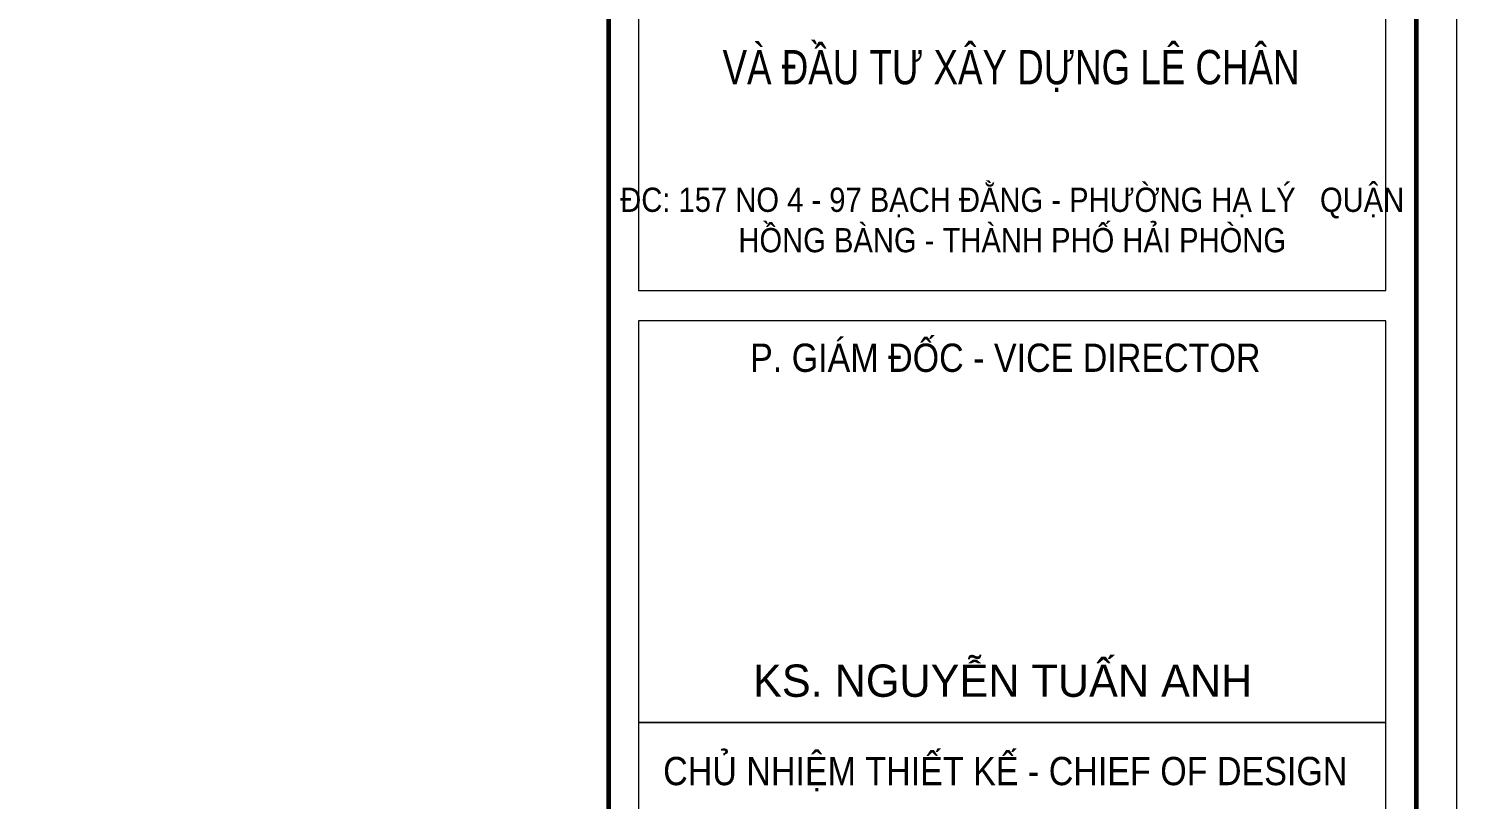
# Model space of a CAD drawing. Header units: millimetres. Extents: x -295047 to 29144, y -724756 to -246879.
# Drawn here: x 5639 to 11296, y -356433 to -353377 of the extents above; entities that cross this region are included whole.
import ezdxf
from ezdxf.enums import TextEntityAlignment as Align

# ---------------------------------------------------------------- set-up
doc = ezdxf.new("R2010")
doc.units = ezdxf.units.MM
doc.header["$MEASUREMENT"] = 0
doc.layers.get('Defpoints').update_dxf_attribs({"color": 1})
for name, color, linetype, lineweight in [('Khungten_LCDI', 7, 'Continuous', 5), ('LC Net thay', 7, 'Continuous', 25), ('LC Text1', 3, 'Continuous', 20)]:
    doc.layers.add(name, color=color, linetype=linetype, lineweight=lineweight)
doc.styles.add('Khungten', font='VHAVAN_1.TTF', dxfattribs={"width": 0.9, "height": 5000})
doc.styles.add('Title', font='VHBLACK_1.TTF', dxfattribs={"width": 0.8})
doc.styles.add('VNAVANTH', font='VHAVANB_1.TTF', dxfattribs={"width": 0.6})

# ---------------------------------------------------------------- blocks, each defined once
blk = doc.blocks.new('lcdi KC')
at = {"layer": 'Defpoints', "lineweight": 0}
blk.add_lwpolyline([(-1200, -14850), (-1200, 14850), (40800, 14850), (40800, -14850)], close=True, dxfattribs=at)
at = {"layer": 'Khungten_LCDI', "color": 5, "lineweight": 60}
blk.add_line((36600, 14650), (36600, -14650), dxfattribs=at)
at = {"layer": 'Khungten_LCDI', "color": 5, "lineweight": 25}
blk.add_line((40600, -14650), (40600, 14650), dxfattribs=at)
at = {"layer": 'Khungten_LCDI', "color": 5, "lineweight": 60}
blk.add_lwpolyline([(0, -14650), (0, 14650), (40600, 14650), (40600, -14650)], close=True, dxfattribs=at)
at = {"layer": 'Khungten_LCDI', "color": 9, "lineweight": 15}
for points in [[(36750, 2587.2), (40450, 2587.2), (40450, 6561.5), (36750, 6561.5)], [(36750, 446.3), (40450, 446.3), (40450, 2437.2), (36750, 2437.2)], [(36750, -1521.9), (40450, -1521.9), (40450, 446.3), (36750, 446.3)]]:
    blk.add_lwpolyline(points, close=True, dxfattribs=at)
at = {"color": 7}
for s, height, style, width, p in [('vµ ®Çu t\xad x©y dùng lª ch©n', 170, 'Title', 0.8, (38594.2, 3608.6)), ('P. gi¸m ®èc - VICE director', 140, 'Khungten', 0.9, (38565.6, 2183.9)), ('chñ nhiÖm thiÕt kÕ - chief of design', 140, 'Khungten', 0.9, (38565.6, 136.4))]:
    blk.add_text(s, height=height, dxfattribs=dict(at, style=style, width=width)).set_placement(p, align=Align.CENTER)
at = {"color": 7, "style": 'VNAVANTH'}
blk.add_text('ks. nguyÔn tuÊn anh', height=160, dxfattribs=at).set_placement((38552.7, 574.1), align=Align.CENTER)
at = {"color": 7, "insert": (38600, 3096.5), "char_height": 120, "attachment_point": 2, "style": 'Khungten'}
blk.add_mtext_dynamic_manual_height_columns('®c: 157 no 4 - 97 b¹ch ®»ng - ph\xadêng h¹ lý   quËn hång bµng - thµnh phè h¶i phßng ', width=3886.569, gutter_width=25, heights=[0], dxfattribs=at)
at = {"color": 7, "style": 'Khungten', "width": 0.8}
for tag, p in [('REVISION', (39498.8, -10746.3)), ('NGAYHT', (39546.1, -11609.4))]:
    blk.add_attdef(tag, text='', height=200, dxfattribs=at).set_placement(p, align=Align.CENTER)
at = {"layer": 'LC Text1', "style": 'Title', "width": 1.485915}
for tag, p, p2 in [('TENBANVE1', (36912.7, -8885.8), (40339.1, -8885.8)), ('TENBANVE2', (36912.7, -9562.5), (40339.1, -9562.5))]:
    blk.add_attdef(tag, text='', height=250, dxfattribs=at).set_placement(p, p2, align=Align.FIT)
at = {"layer": 'LC Text1', "style": 'Title', "width": 0.7}
blk.add_attdef('SOBANVE', text='', height=250, dxfattribs=at).set_placement((39562, -13896.2), align=Align.CENTER)

msp = doc.modelspace()

# ---------------------------------------------------------------- block references
at = {"layer": 'LC Net thay', "xscale": 0.8, "yscale": 0.8, "zscale": 0.8}
msp.add_blockref('lcdi KC', (-21344.2, -356485.3), dxfattribs=at)

doc.saveas('drawing.dxf')
